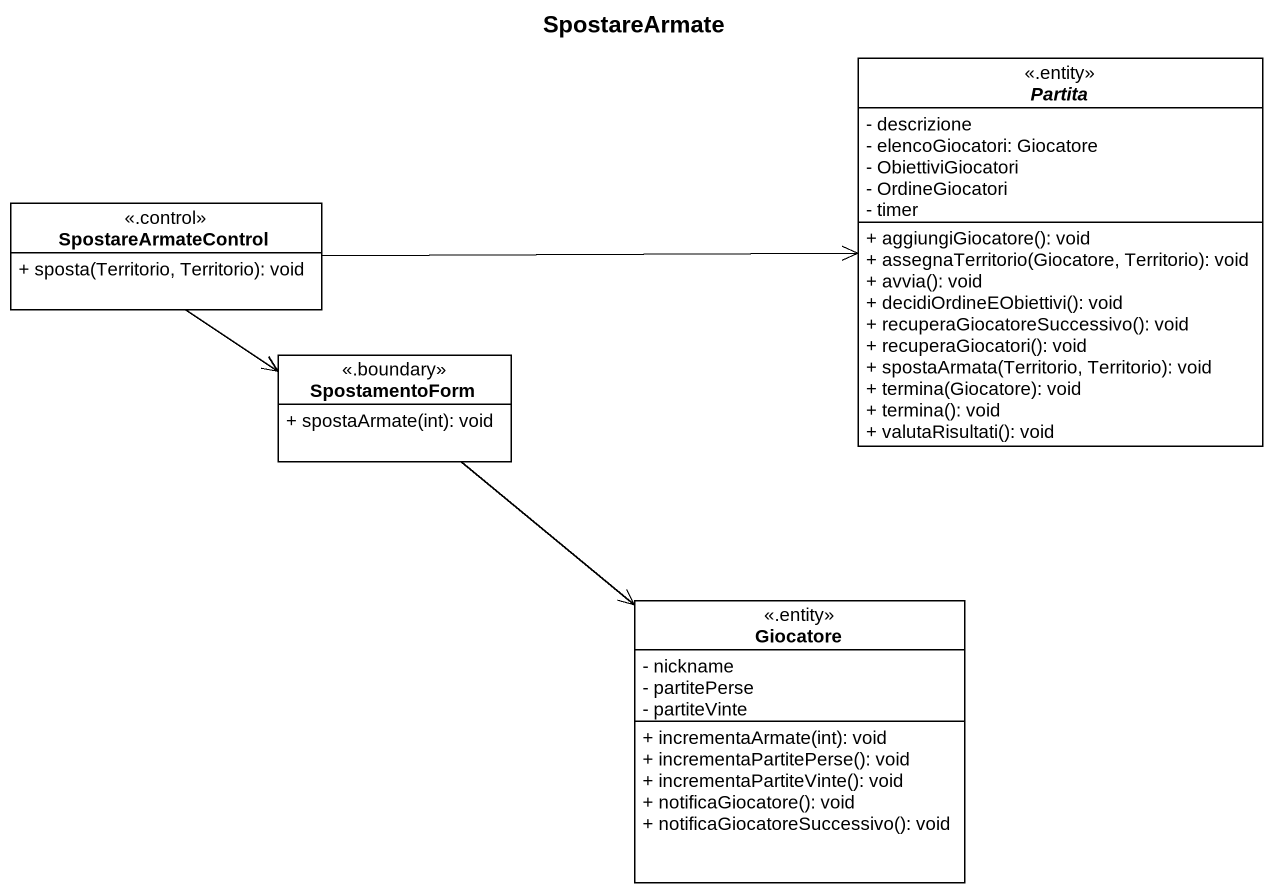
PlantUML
@startuml
title SpostareArmate
hide circle
hide empty members
skinparam classAttributeIconSize 0
abstract class Partita <<.entity>> {
  - descrizione
  - elencoGiocatori: Giocatore
  - ObiettiviGiocatori
  - OrdineGiocatori
  - timer
  + aggiungiGiocatore(): void
  + assegnaTerritorio(Giocatore, Territorio): void
  + avvia(): void
  + decidiOrdineEObiettivi(): void
  + recuperaGiocatoreSuccessivo(): void
  + recuperaGiocatori(): void
  + spostaArmata(Territorio, Territorio): void
  + termina(Giocatore): void
  + termina(): void
  + valutaRisultati(): void
}
class SpostareArmateControl <<.control>> {
  + sposta(Territorio, Territorio): void
}
class SpostamentoForm <<.boundary>> {
  + spostaArmate(int): void
}
class Giocatore <<.entity>> {
  - nickname
  - partitePerse
  - partiteVinte
  + incrementaArmate(int): void
  + incrementaPartitePerse(): void
  + incrementaPartiteVinte(): void
  + notificaGiocatore(): void
  + notificaGiocatoreSuccessivo(): void
}
SpostareArmateControl -right-> Partita
SpostareArmateControl --> SpostamentoForm
SpostamentoForm --> Giocatore
@enduml
